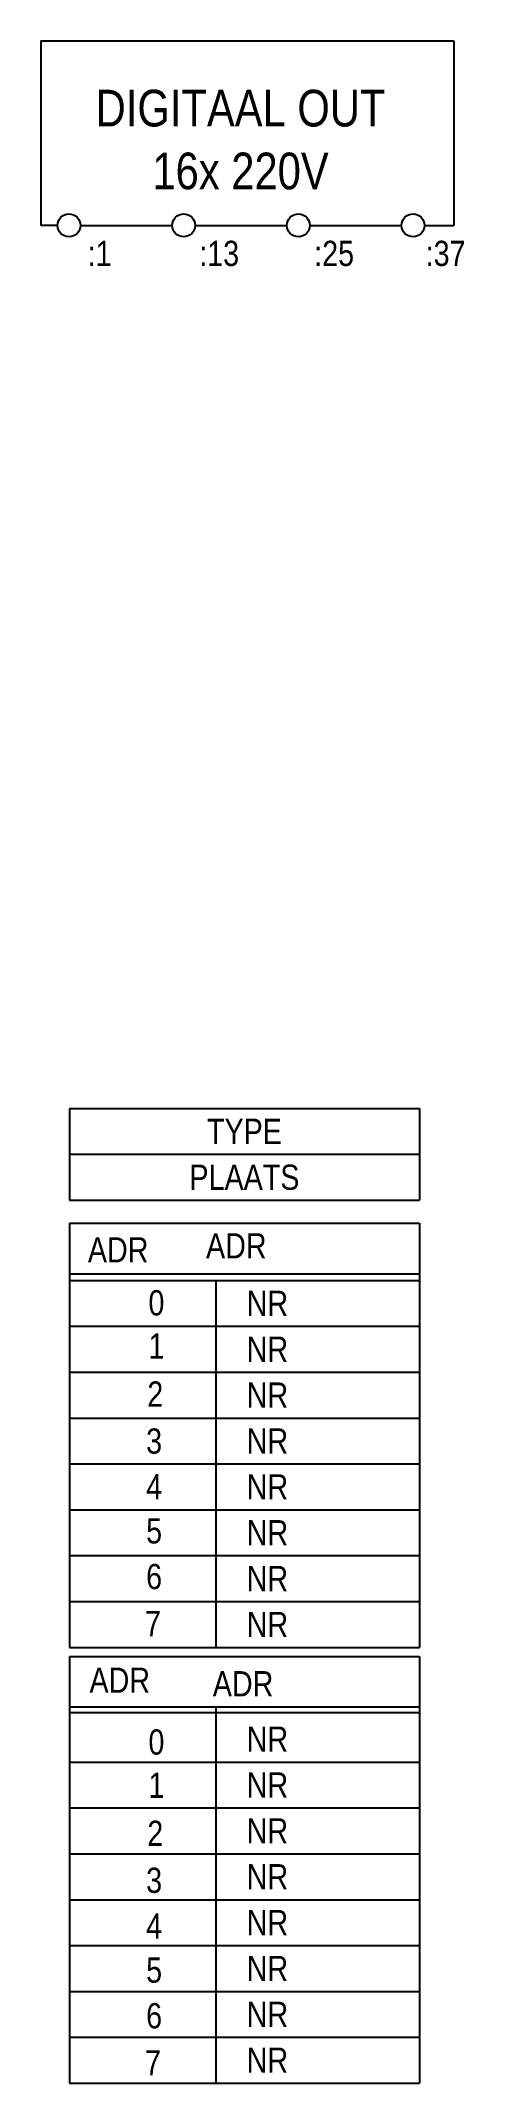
# Model space of a CAD drawing. Extents: x 190 to 227, y 31 to 209.
import ezdxf
from ezdxf.enums import TextEntityAlignment as Align

# ---------------------------------------------------------------- set-up
doc = ezdxf.new("R2010")
doc.units = 0
doc.linetypes.add('DASHED', pattern=[0])
for name, color, linetype in [('1', 8, 'CONTINUOUS'), ('11', 30, 'DASHED'), ('3', 30, 'CONTINUOUS')]:
    doc.layers.add(name, color=color, linetype=linetype)

msp = doc.modelspace()

# ---------------------------------------------------------------- linework, layer by layer
at = {"layer": '1', "color": 0}
for p, q in [((190, 209.1), (190, 195.4)), ((190, 209.1), (226, 209.1)), ((226, 209.1), (226, 195.4)), ((190, 207), (190, 193)), ((190, 207), (190, 194.15)), ((190, 207), (190, 194.13)), ((226, 207), (226, 193)), ((226, 207), (226, 193.15)), ((191.45, 193), (190, 193)), ((193.45, 193), (201.45, 193)), ((203.45, 193), (211.45, 193)), ((213.45, 193), (221.45, 193)), ((223.45, 193), (226, 193)), ((192.5, 116), (192.5, 108)), ((192.5, 112), (223, 112)), ((192.5, 112), (223, 112)), ((192.5, 108), (223, 108)), ((192.5, 106), (223, 106)), ((192.5, 106), (192.5, 69)), ((223, 106), (223, 69)), ((192.5, 101.58), (223, 101.58)), ((192.5, 101), (223, 101)), ((192.5, 101), (223, 101)), ((192.5, 101), (192.5, 69)), ((205.25, 101), (205.25, 69)), ((205.25, 101), (205.25, 69)), ((223, 101), (223, 69)), ((192.5, 97), (223, 97)), ((192.5, 97), (223, 97)), ((192.5, 93), (223, 93)), ((192.5, 93), (223, 93)), ((192.5, 89), (223, 89)), ((192.5, 89), (223, 89)), ((192.5, 85), (223, 85)), ((192.5, 85), (223, 85)), ((192.5, 81), (223, 81)), ((192.5, 81), (223, 81)), ((192.5, 77), (223, 77)), ((192.5, 77), (223, 77)), ((192.5, 73), (223, 73)), ((192.5, 73), (223, 73)), ((192.5, 69), (223, 69)), ((192.5, 69), (223, 69)), ((192.5, 68.21), (223, 68.21)), ((192.5, 68.21), (192.5, 31)), ((192.5, 68.21), (192.5, 31)), ((223, 68.21), (223, 31)), ((223, 68.21), (223, 31)), ((192.5, 63.81), (223, 63.81)), ((192.5, 63.33), (223, 63.33)), ((205.25, 63.81), (205.25, 31)), ((205.25, 63.33), (205.25, 31)), ((192.5, 59), (223, 59)), ((192.5, 59), (223, 59)), ((192.5, 55), (223, 55)), ((192.5, 55), (223, 55)), ((192.5, 51), (223, 51)), ((192.5, 51), (223, 51)), ((192.5, 47), (223, 47)), ((192.5, 47), (223, 47)), ((192.5, 43), (223, 43)), ((192.5, 43), (223, 43)), ((192.5, 39), (223, 39)), ((192.5, 39), (223, 39)), ((192.5, 35), (223, 35)), ((192.5, 35), (223, 35)), ((192.5, 31), (223, 31)), ((192.5, 31), (223, 31))]:
    msp.add_line(p, q, dxfattribs=at)
for centre in [(192.45, 193), (192.45, 193), (202.45, 193), (202.45, 193), (212.45, 193), (212.45, 193), (222.45, 193), (222.45, 193)]:
    msp.add_circle(centre, 1, dxfattribs=at)
at = {"layer": '3', "color": 0}
for p, q in [((192.5, 116), (223, 116)), ((192.5, 116), (223, 116)), ((192.5, 116), (192.5, 108)), ((223, 116), (223, 108)), ((223, 116), (223, 108)), ((192.5, 108), (223, 108))]:
    msp.add_line(p, q, dxfattribs=at)

# ---------------------------------------------------------------- texts
at = {"layer": '1', "color": 0, "width": 0.85}
for s, p in [(':1', (194.08, 189.46)), (':13', (203.81, 189.46)), (':25', (213.83, 189.46)), (':37', (223.55, 189.46)), ('ADR', (194.1, 102.57)), ('0', (199.38, 97.95)), ('1', (199.38, 94.18)), ('2', (199.28, 89.99)), ('3', (199.18, 85.89)), ('4', (199.18, 81.91)), ('5', (199.18, 78.06)), ('6', (199.18, 74.08)), ('7', (199.08, 69.97)), ('ADR', (194.24, 65.04)), ('0', (199.38, 59.65)), ('1', (199.38, 55.88)), ('2', (199.28, 51.69)), ('3', (199.18, 47.59)), ('4', (199.18, 43.61)), ('5', (199.18, 39.76)), ('6', (199.18, 35.78)), ('7', (199.08, 31.67))]:
    msp.add_text(s, height=2.2, dxfattribs=at).set_placement(p)
for tag, p in [('TYPE', (207.75, 112.9)), ('PLAATS', (207.75, 108.9))]:
    msp.add_attdef(tag, text='', height=2.2, dxfattribs=at).set_placement(p, align=Align.CENTER)
for tag, p in [('ADR', (204.4, 102.92)), ('NR', (207.95, 97.9)), ('NR', (207.95, 93.9)), ('NR', (207.95, 89.9)), ('NR', (207.95, 85.9)), ('NR', (207.95, 81.9)), ('NR', (207.95, 77.9)), ('NR', (207.95, 73.9)), ('NR', (207.95, 69.9)), ('ADR', (204.99, 64.73)), ('NR', (207.95, 59.9)), ('NR', (207.95, 55.9)), ('NR', (207.95, 51.9)), ('NR', (207.95, 47.9)), ('NR', (207.95, 43.9)), ('NR', (207.95, 39.9)), ('NR', (207.95, 35.9)), ('NR', (207.95, 31.9))]:
    msp.add_attdef(tag, p, '', height=2.2, dxfattribs=at)
at = {"layer": '11', "color": 0, "width": 0.85}
for s, p in [('DIGITAAL OUT', (207.41, 203.23)), ('16x 220V', (207.41, 197.75))]:
    msp.add_text(s, height=3.2, dxfattribs=at).set_placement(p, align=Align.MIDDLE)

doc.saveas('drawing.dxf')
